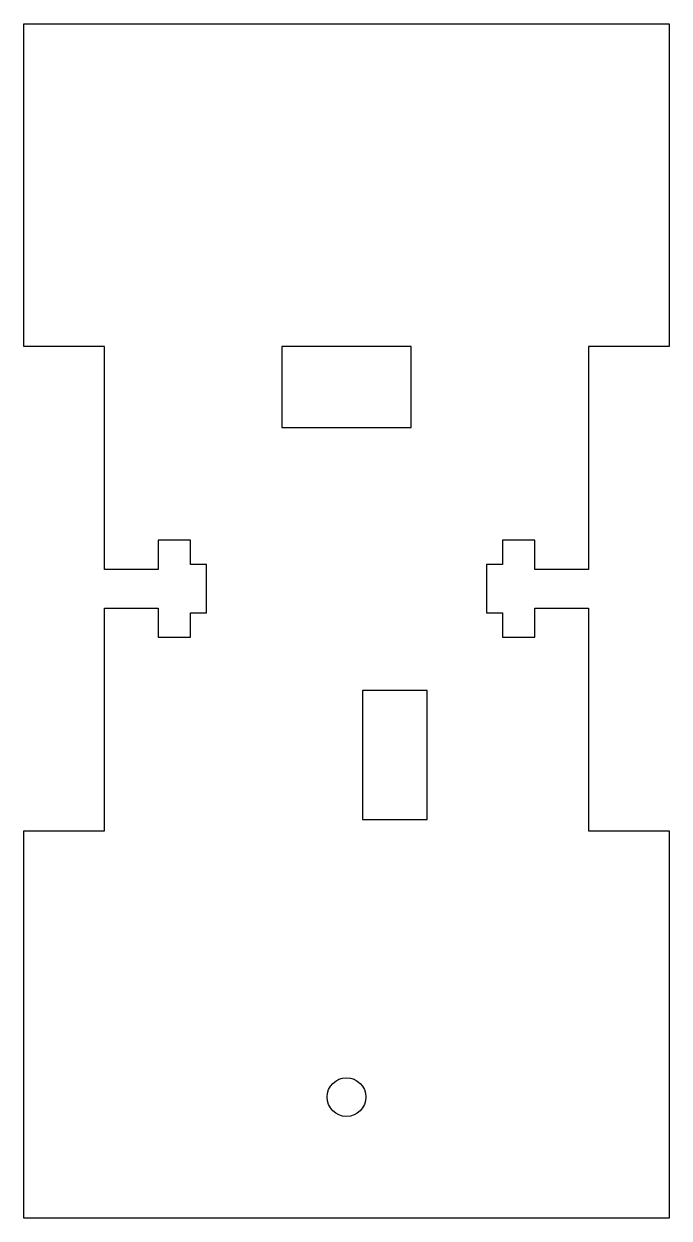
# Model space of a CAD drawing. Header units: inches. Extents: x -2 to 0, y 0.05 to 3.75.
import ezdxf

# ---------------------------------------------------------------- set-up
doc = ezdxf.new("R2010")
doc.units = ezdxf.units.IN
doc.layers.get('0').update_dxf_attribs({"linetype": 'CONTINUOUS'})

msp = doc.modelspace()

# ---------------------------------------------------------------- linework, layer by layer
for points in [[(0, 0.05), (-2, 0.05), (-2, 1.25), (-1.75, 1.25), (-1.75, 1.94), (-1.584, 1.94), (-1.584, 1.85), (-1.484, 1.85), (-1.484, 1.925), (-1.434, 1.925), (-1.434, 2.075), (-1.484, 2.075), (-1.484, 2.15), (-1.584, 2.15), (-1.584, 2.06), (-1.75, 2.06), (-1.75, 2.75), (-2, 2.75), (-2, 3.75), (0, 3.75), (0, 2.75), (-0.25, 2.75), (-0.25, 2.06), (-0.416, 2.06), (-0.416, 2.15), (-0.516, 2.15), (-0.516, 2.075), (-0.566, 2.075), (-0.566, 1.925), (-0.516, 1.925), (-0.516, 1.85), (-0.416, 1.85), (-0.416, 1.94), (-0.25, 1.94), (-0.25, 1.25), (0, 1.25)], [(-1.2, 2.75), (-1.2, 2.5), (-0.8, 2.5), (-0.8, 2.75)], [(-0.95, 1.6849), (-0.95, 1.2849), (-0.75, 1.2849), (-0.75, 1.6849)]]:
    msp.add_lwpolyline(points, close=True)
msp.add_circle((-1, 0.425), 0.06)

doc.saveas('drawing.dxf')
